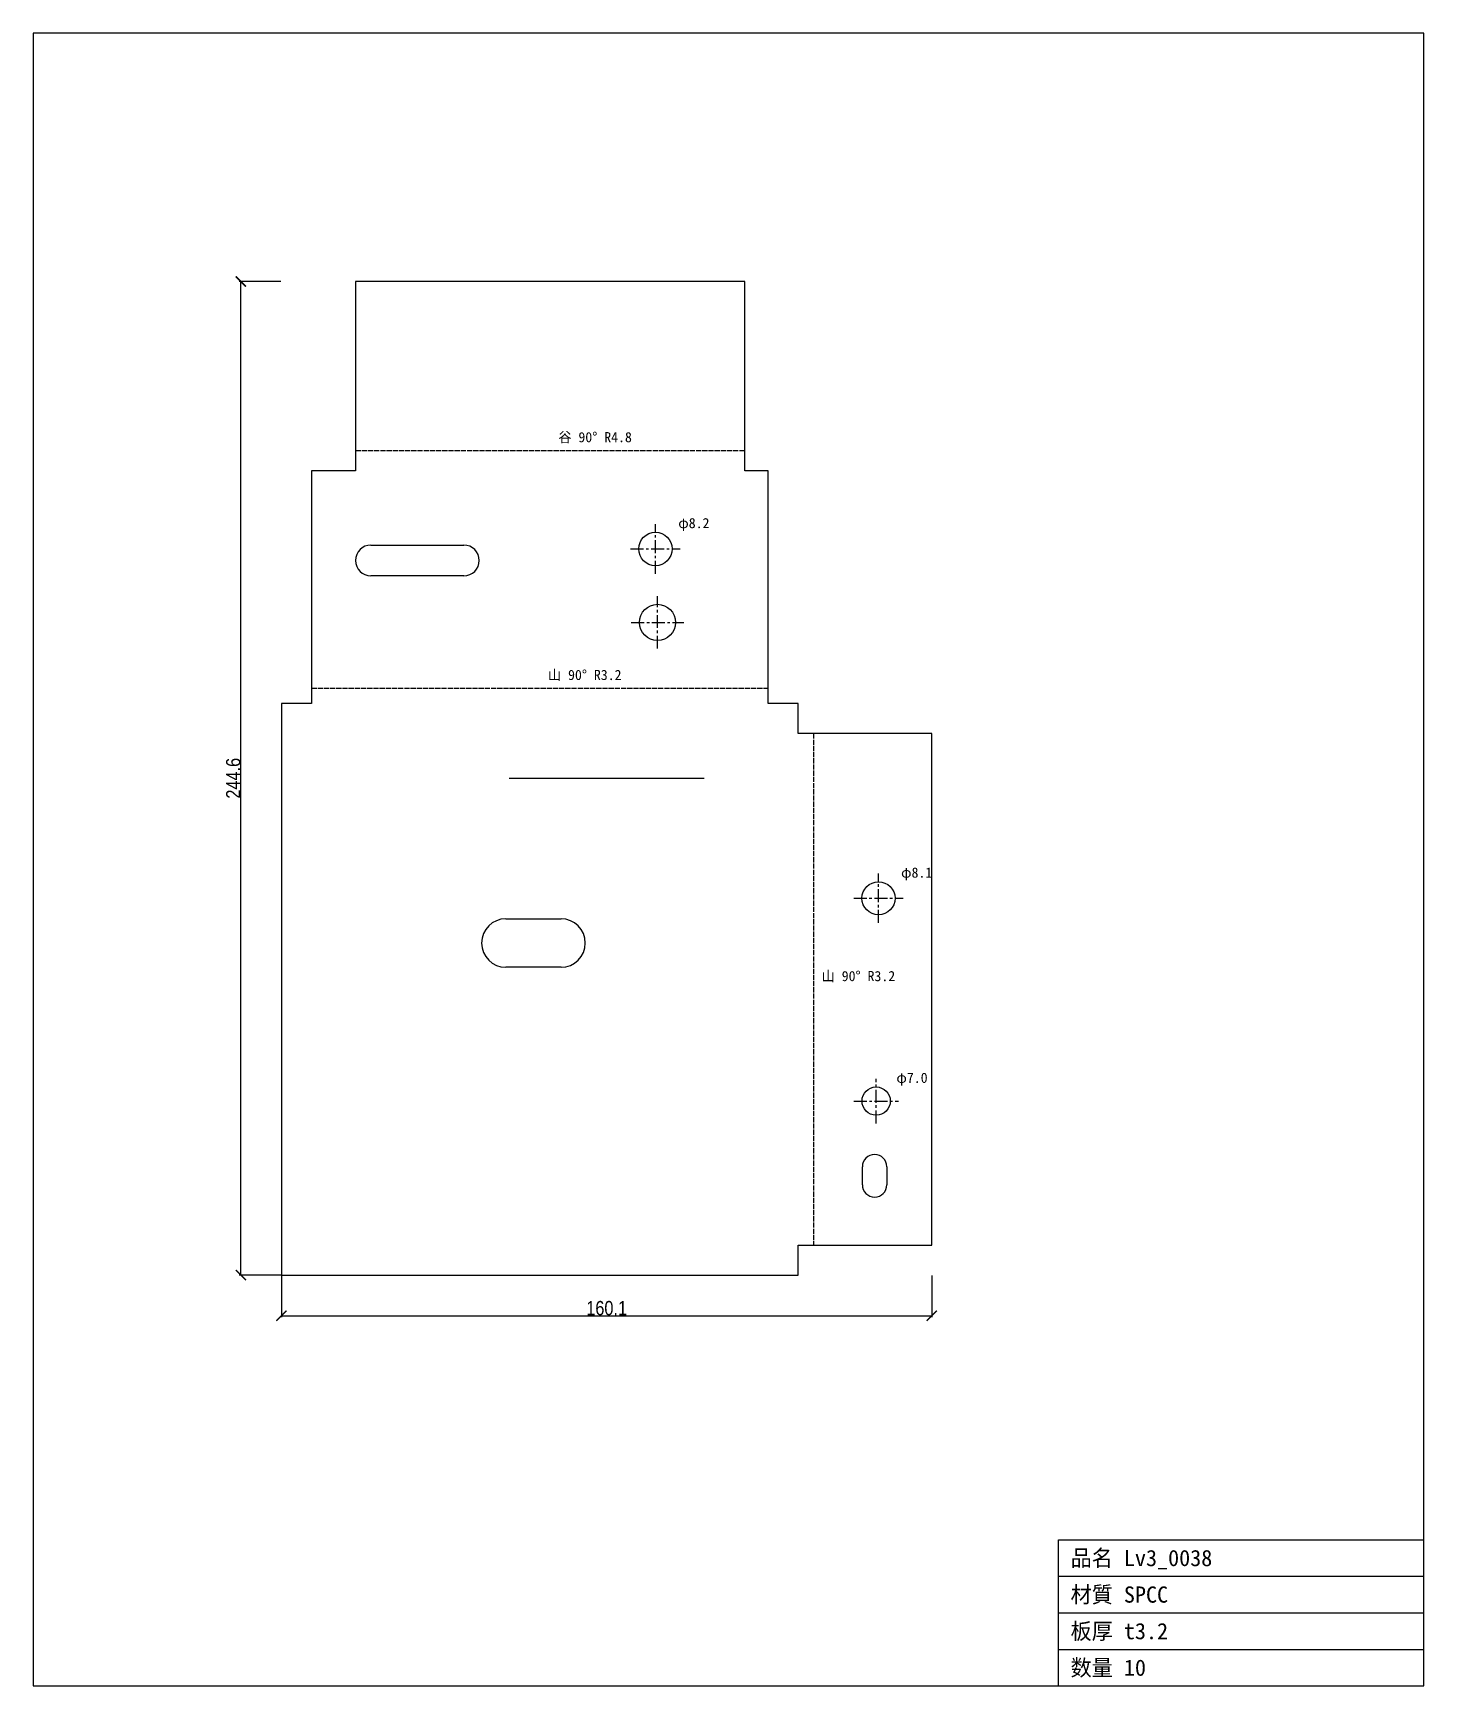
# Model space of a CAD drawing. Header units: millimetres. Extents: x -61 to 281, y -101 to 306.
import ezdxf

# ---------------------------------------------------------------- set-up
doc = ezdxf.new("R2010")
doc.units = ezdxf.units.MM
doc.linetypes.add('CENTER', pattern=[5.08, 3.175, -0.635, 0.635, -0.635])
doc.linetypes.add('DASHED', pattern=[1.524, 1.27, -0.254])
for name, color, linetype in [('BEND', 7, 'Continuous'), ('CENTER', 7, 'Continuous'), ('CUT', 7, 'Continuous'), ('DIM', 7, 'Continuous'), ('FRAME', 7, 'Continuous'), ('MARK', 7, 'Continuous'), ('TEXT', 7, 'Continuous')]:
    doc.layers.add(name, color=color, linetype=linetype)
doc.styles.add('OpenSansCondensed-Light', font='OpenSansCondensed-Light.ttf')
doc.dimstyles.new('EZDXF', dxfattribs={"dimtxt": 0.25, "dimasz": 0.175, "dimexe": 0.375, "dimexo": 0.125, "dimgap": 0.1, "dimtad": 1, "dimlfac": 100, "dimzin": 12, "dimdsep": 46, "dimtxsty": 'OpenSansCondensed-Light', "dimblk": 'ARCHTICK', "dimcen": 2.5, "dimazin": 3, "dimtfac": 0.5, "dimtmove": 2, "dimatfit": 3})

# ---------------------------------------------------------------- blocks, each defined once
blk = doc.blocks.new('_ARCHTICK')
at = {"color": 0, "linetype": 'BYBLOCK', "const_width": 0.15}
blk.add_lwpolyline([(-0.5, -0.5), (0.5, 0.5)], dxfattribs=at)

msp = doc.modelspace()

# ---------------------------------------------------------------- linework, layer by layer
at = {"layer": 'BEND', "color": 4, "linetype": 'DASHED'}
for p, q in [((18.25, 203.05), (114.06, 203.05)), ((7.4, 144.51), (119.82, 144.51)), ((130.99, 133.34), (130.99, 7.4))]:
    msp.add_line(p, q, dxfattribs=at)
at = {"layer": 'CENTER', "color": 1, "linetype": 'CENTER'}
for p, q in [((92.08, 172.67), (92.08, 184.9)), ((85.96, 178.78), (98.19, 178.78)), ((92.58, 154.25), (92.58, 167.15)), ((86.13, 160.7), (99.03, 160.7)), ((146.99, 86.72), (146.99, 98.85)), ((140.92, 92.78), (153.05, 92.78)), ((146.42, 37.36), (146.42, 48.32)), ((140.94, 42.84), (151.9, 42.84))]:
    msp.add_line(p, q, dxfattribs=at)
at = {"layer": 'CUT'}
for p, q in [((114.06, 244.64), (18.25, 244.64)), ((18.25, 244.64), (18.25, 198.02)), ((114.06, 198.02), (114.06, 244.64)), ((18.25, 198.02), (7.4, 198.02)), ((7.4, 198.02), (7.4, 140.74)), ((119.82, 198.02), (114.06, 198.02)), ((119.82, 140.74), (119.82, 198.02)), ((22.02, 179.73), (44.9, 179.73)), ((44.9, 172.16), (22.02, 172.16)), ((7.4, 140.74), (0, 140.74)), ((0, 140.74), (0, 0)), ((127.22, 140.74), (119.82, 140.74)), ((127.22, 133.34), (127.22, 140.74)), ((160.13, 133.34), (127.22, 133.34)), ((160.13, 7.4), (160.13, 133.34)), ((55.24, 87.71), (68.84, 87.71)), ((68.84, 75.79), (55.24, 75.79)), ((143.03, 22.22), (143.03, 26.66)), ((149.06, 26.66), (149.06, 22.22)), ((127.22, 0), (127.22, 7.4)), ((127.22, 7.4), (160.13, 7.4)), ((0, 0), (127.22, 0))]:
    msp.add_line(p, q, dxfattribs=at)
for centre, radius in [((92.08, 178.78), 4.12), ((92.58, 160.7), 4.45), ((146.99, 92.78), 4.07), ((146.42, 42.84), 3.48)]:
    msp.add_circle(centre, radius, dxfattribs=at)
for centre, radius, start, end in [((22.02, 175.94), 3.79, 90, -90), ((44.9, 175.94), 3.79, -90, 90), ((55.24, 81.75), 5.96, 90, -90), ((68.84, 81.75), 5.96, -90, 90), ((146.04, 26.66), 3.02, 0, 180), ((146.04, 22.22), 3.02, 180, 0)]:
    msp.add_arc(centre, radius, start, end, dxfattribs=at)
at = {"layer": 'FRAME'}
for p, q in [((281.29, 305.8), (-61.16, 305.8)), ((-61.16, 305.8), (-61.16, -101.16)), ((281.29, -101.16), (281.29, 305.8)), ((191.29, -101.16), (191.29, -65.16)), ((191.29, -65.16), (281.29, -65.16)), ((191.29, -74.16), (281.29, -74.16)), ((191.29, -83.16), (281.29, -83.16)), ((191.29, -92.16), (281.29, -92.16)), ((-61.16, -101.16), (281.29, -101.16))]:
    msp.add_line(p, q, dxfattribs=at)
at = {"layer": 'MARK'}
msp.add_line((56.05, 122.32), (104.08, 122.32), dxfattribs=at)

# ---------------------------------------------------------------- texts
at = {"layer": 'TEXT'}
for s, height, p in [('谷 90° R4.8', 2.5, (68.16, 205.05)), ('φ8.2', 2.5, (97.69, 183.9)), ('山 90° R3.2', 2.5, (65.61, 146.51)), ('φ8.1', 2.5, (152.55, 97.85)), ('山 90° R3.2', 2.5, (132.99, 72.37)), ('φ7.0', 2.5, (151.4, 47.32)), ('品名 Lv3_0038', 4, (194.29, -71.66)), ('材質 SPCC', 4, (194.29, -80.66)), ('板厚 t3.2', 4, (194.29, -89.66)), ('数量 10', 4, (194.29, -98.66))]:
    msp.add_text(s, height=height, dxfattribs=at).set_placement(p)

# ---------------------------------------------------------------- dimensions: what is measured, and where the dimension line sits
at = {"layer": 'DIM'}
msp.add_linear_dim(base=(-10, 0), p1=(0, 0), p2=(0, 244.64), angle=90, dimstyle='EZDXF', override={"dimtxt": 3.5, "dimasz": 2.5, "dimdec": 1, "dimlfac": 1}, dxfattribs=at).render()
msp.add_linear_dim(base=(0, -10), p1=(0, 0), p2=(160.13, 0), dimstyle='EZDXF', override={"dimtxt": 3.5, "dimasz": 2.5, "dimdec": 1, "dimlfac": 1}, dxfattribs=at).render()

doc.saveas('drawing.dxf')
